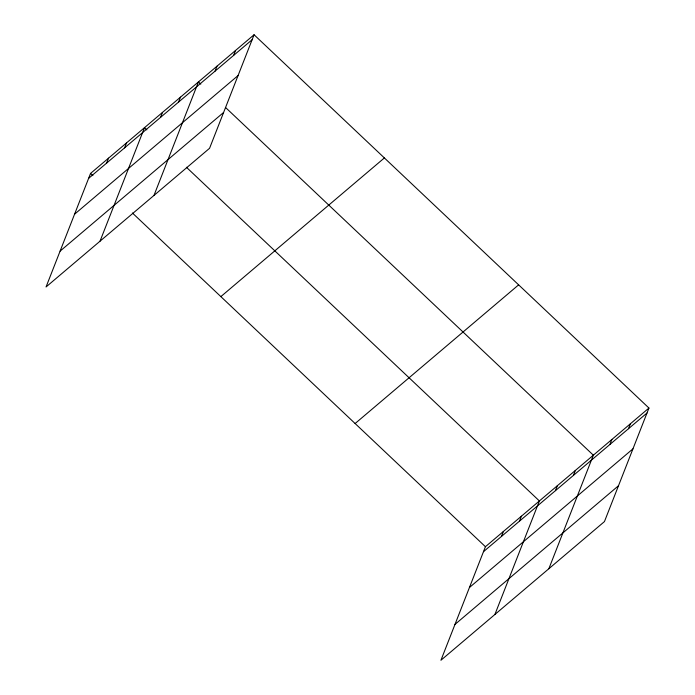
<?xml version="1.0" encoding="UTF-8"?>
<svg xmlns="http://www.w3.org/2000/svg" width="695" height="695" viewBox="0 0 695 695"><rect width="100%" height="100%" fill="white"/><g stroke="black" fill="none" stroke-linecap="round" stroke-linejoin="round"><path stroke-width="1.04" d="M254.066 34.75L90.55 173.42L46.052 286.957L209.569 148.287L254.066 34.75L648.948 408.043L604.45 521.58L440.934 660.25L485.431 546.713L648.948 408.043M106.596 163.134L108.542 158.165M124.579 147.879L126.525 142.909M100.019 241.191L144.508 127.654L146.836 129.861M160.554 117.368L162.5 112.408M178.537 102.113L180.483 97.152M153.977 195.434L198.466 81.897L200.794 84.095M215.059 71.142L217.005 66.181M233.59 55.426L235.536 50.466M501.469 536.427L503.415 531.458M519.46 521.172L521.406 516.211M494.892 614.493L539.389 500.956L186.399 167.252M555.427 490.661L557.373 485.701M573.418 475.415L575.364 470.445M548.85 568.727L593.348 455.19L225.614 107.56M609.932 444.444L611.878 439.475M628.462 428.728L630.408 423.759M88.604 178.38L252.12 39.711M74.565 214.216L238.081 75.546M60.1 251.13L223.608 112.46M220.862 296.609L384.378 157.939M355.119 423.524L518.635 284.854M483.485 551.682L647.002 413.012M469.446 587.51L632.954 448.84M454.973 624.423L618.489 485.753M90.55 173.42L92.878 175.618M132.432 213.017L485.431 546.713"/></g></svg>
